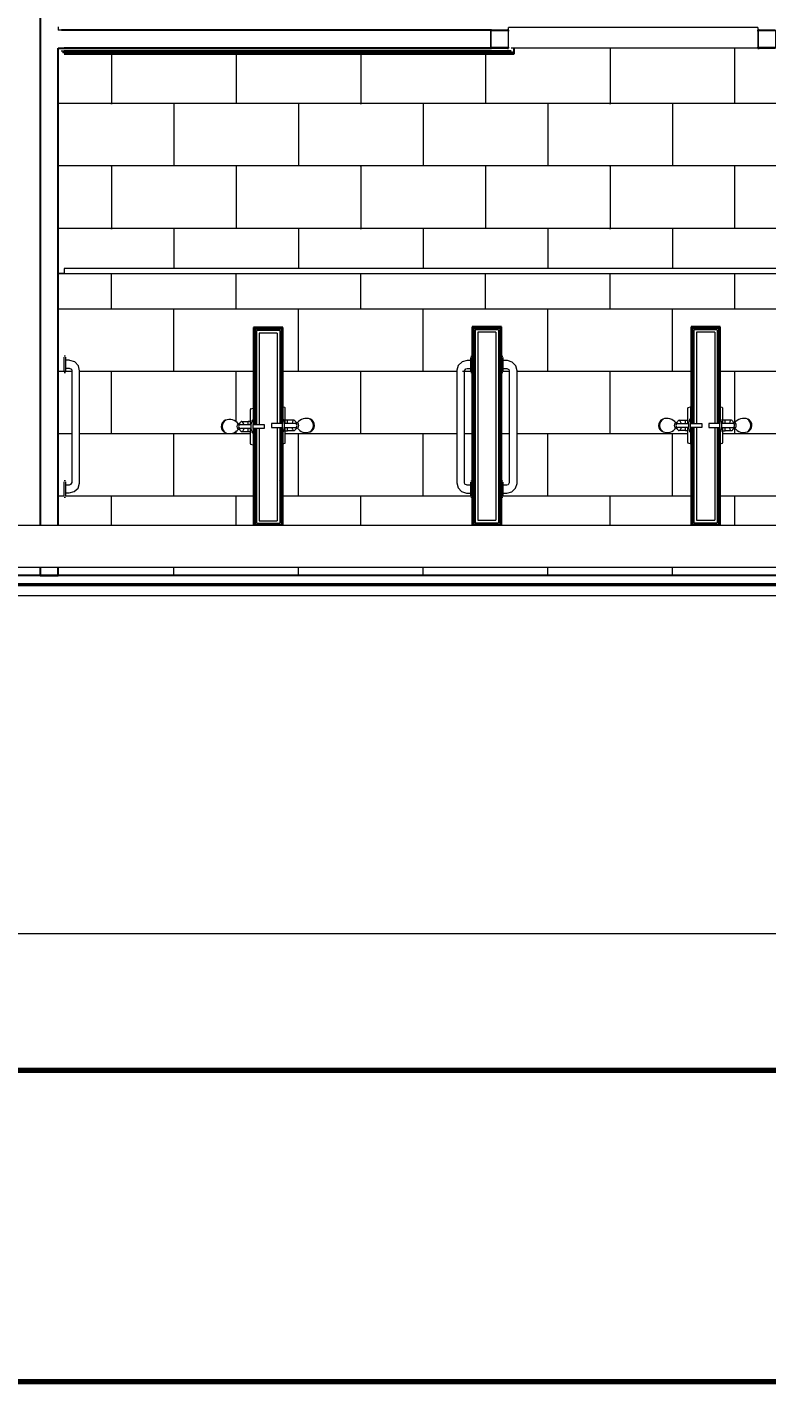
# Model space of a CAD drawing. Header units: inches. Extents: x 20001 to 27263, y -26025 to -18997.
# Drawn here: x 25515.4 to 25657.9, y -22952.1 to -22691.4 of the extents above; entities that cross this region are included whole.
import ezdxf

# ---------------------------------------------------------------- set-up
doc = ezdxf.new("R2010")
doc.units = ezdxf.units.IN
doc.header["$MEASUREMENT"] = 0
for name, color, linetype, lineweight in [('A-ANNO-DIMS', 211, 'Continuous', 9), ('A-ANNO-DIMS-256', 211, 'Continuous', 9), ('A-FLOR', 192, 'Continuous', 13), ('A-FLOR-PATT', 8, 'Continuous', 13), ('A-GENM', 13, 'Continuous', 13), ('A-SITE-ROAD', 130, 'Continuous', 70), ('A-SITE-SWLK', 140, 'Continuous', 70), ('A-WALL', 113, 'Continuous', 13), ('A-WALL-PATT', 111, 'Continuous', 25), ('C-TOPO', 7, 'Continuous', 13), ('I-WALL', 2, 'Continuous', 13), ('L-SITE-WALL', 31, 'Continuous', 13), ('P-SANR-FIXT', 6, 'Continuous', 13), ('Q-SPCQ', 91, 'Continuous', 13), ('S-BEAM', 12, 'Continuous', 13), ('S-COLS', 52, 'Continuous', 13)]:
    doc.layers.add(name, color=color, linetype=linetype, lineweight=lineweight)
doc.styles.add('Arial_B', font='arialbd.ttf', dxfattribs={"height": 24.354149})
doc.dimstyles.new('OD_Dimension_1', dxfattribs={"dimscale": 12, "dimtxt": 24, "dimasz": 2.666667, "dimexe": 2, "dimexo": 1.333333, "dimgap": 1.333333, "dimtad": 1, "dimdec": 3, "dimrnd": 0.125, "dimzin": 1, "dimdsep": 46, "dimlunit": 4, "dimtxsty": 'Arial_B', "dimblk1": 'OBLIQUE', "dimblk2": 'OBLIQUE', "dimsah": 1, "dimcen": 0.09, "dimdle": 2, "dimazin": 0, "dimtfac": 1, "dimtdec": 4, "dimtix": 1, "dimtmove": 0, "dimatfit": 3, "dimfxl": 1, "dimtvp": 1, "dimtfill": 1, "dimfrac": 2, "dimtolj": 1, "dimtzin": 0, "dimlwd": 13, "dimlwe": 13, "dimarcsym": 2})
pattern_1 = [(296.565, (38.4, 23.04), (0.00014, 153.59998), [17.173, -326.287]), (33.69, (46.08, 7.68), (0.0002, 153.6001), [27.691, -526.122]), (33.69, (199.68, 7.68), (0.0002, 153.6001), [27.691, -526.122]), (33.69, (353.28, 7.68), (0.0002, 153.6001), [27.691, -526.122]), (116.565, (69.12, 23.04), (0.00014, 153.59998), [17.173, -326.287]), (213.69, (61.44, 38.4), (0.0002, 153.6001), [27.691, -526.122]), (213.69, (215.04, 38.4), (0.0002, 153.6001), [27.691, -526.122]), (213.69, (368.64, 38.4), (0.0002, 153.6001), [27.691, -526.122]), (26.565, (99.84, 23.04), (0.00014, 153.6), [34.346, -309.114]), (26.565, (253.44, 23.04), (0.00014, 153.6), [34.346, -309.114]), (270, (130.56, 38.4), (153.6, 9e-15), [15.36, -138.24]), (225, (130.56, 23.04), (-1e-14, 153.60056), [21.722, -195.501]), (135, (115.2, 7.68), (1e-14, 153.60056), [21.722, -195.501]), (288.435, (69.12, 69.12), (0.00018, 153.600364), [24.286, -461.44]), (18.435, (76.8, 46.08), (0.0002, 153.60036), [24.286, -461.44]), (18.435, (230.4, 46.08), (0.0002, 153.60036), [24.286, -461.44]), (18.435, (384, 46.08), (0.0002, 153.60036), [24.286, -461.44]), (135, (99.84, 53.76), (1e-14, 153.60056), [21.722, -195.501]), (180, (84.48, 69.12), (-2e-14, -153.6), [15.36, -138.24]), (251.565, (30.72, 107.52), (-0.00018, 153.600364), [24.286, -461.44]), (315, (23.04, 84.48), (-1e-14, 153.60056), [21.722, -195.501]), (71.565, (38.4, 69.12), (-0.00018, 153.600364), [24.286, -461.44]), (135, (46.08, 92.16), (1e-14, 153.60056), [21.722, -195.501]), (225, (92.16, 107.52), (-1e-14, 153.60056), [21.722, -195.501]), (123.69, (76.8, 92.16), (0.00018, 153.6001), [27.691, -526.122]), (123.69, (230.4, 92.16), (0.00018, 153.6001), [27.691, -526.122]), (26.565, (61.44, 115.2), (0.00014, 153.6), [17.173, -326.287]), (26.565, (215.04, 115.2), (0.00014, 153.6), [17.173, -326.287]), (315, (76.8, 122.88), (-1e-14, 153.60056), [21.722, -195.501]), (213.69, (145.92, 145.92), (0.0002, 153.6001), [27.691, -526.122]), (213.69, (299.52, 145.92), (0.0002, 153.6001), [27.691, -526.122]), (213.69, (453.12, 145.92), (0.0002, 153.6001), [27.691, -526.122]), (296.565, (122.88, 130.56), (0.00014, 153.59998), [17.173, -326.287]), (45, (130.56, 115.2), (1e-14, 153.60056), [21.722, -195.501]), (90, (145.92, 130.56), (-153.6, 9e-15), [15.36, -138.24]), (213.69, (76.8, 153.6), (0.0002, 153.6001), [27.691, -526.122]), (213.69, (230.4, 153.6), (0.0002, 153.6001), [27.691, -526.122]), (213.69, (384, 153.6), (0.0002, 153.6001), [27.691, -526.122]), (315, (53.76, 138.24), (-1e-14, 153.60056), [10.861, -206.362]), (26.565, (61.44, 130.56), (0.00014, 153.6), [17.173, -326.287]), (26.565, (215.04, 130.56), (0.00014, 153.6), [17.173, -326.287]), (90, (76.8, 138.24), (-153.6, 9e-15), [15.36, -138.24]), (333.435, (15.36, 145.92), (-0.00014, 153.6), [17.173, -326.287]), (333.435, (168.96, 145.92), (-0.00014, 153.6), [17.173, -326.287]), (243.435, (30.72, 138.24), (-0.00014, 153.59998), [17.173, -326.287]), (161.565, (23.04, 122.88), (-0.0002, 153.60036), [24.286, -461.44]), (161.565, (176.64, 122.88), (-0.0002, 153.60036), [24.286, -461.44]), (161.565, (330.24, 122.88), (-0.0002, 153.60036), [24.286, -461.44]), (45, (0, 130.56), (1e-14, 153.60056), [21.722, -195.501]), (26.565, (7.68, 0), (0.00014, 153.6), [17.173, -326.287]), (26.565, (161.28, 0), (0.00014, 153.6), [17.173, -326.287]), (116.565, (23.04, 7.68), (0.00014, 153.59998), [17.173, -326.287]), (206.565, (15.36, 23.04), (0.00014, 153.6), [17.173, -326.287]), (206.565, (168.96, 23.04), (0.00014, 153.6), [17.173, -326.287]), (296.565, (0, 15.36), (0.00014, 153.59998), [17.173, -326.287]), (14.036, (115.2, 69.12), (0.0002, 153.6), [31.665, -601.644]), (14.036, (268.8, 69.12), (0.0002, 153.6), [31.665, -601.644]), (14.036, (422.4, 69.12), (0.0002, 153.6), [31.665, -601.644]), (14.036, (576, 69.12), (0.0002, 153.6), [31.665, -601.644]), (135, (145.92, 76.8), (1e-14, 153.60056), [21.722, -195.501]), (198.435, (130.56, 92.16), (0.0002, 153.60036), [24.286, -461.44]), (198.435, (284.16, 92.16), (0.0002, 153.60036), [24.286, -461.44]), (198.435, (437.76, 92.16), (0.0002, 153.60036), [24.286, -461.44]), (296.565, (107.52, 84.48), (0.00014, 153.59998), [17.173, -326.287]), (333.435, (7.68, 46.08), (-0.00014, 153.6), [17.173, -326.287]), (333.435, (161.28, 46.08), (-0.00014, 153.6), [17.173, -326.287]), (45, (23.04, 38.4), (1e-14, 153.60056), [10.861, -206.362]), (116.565, (30.72, 46.08), (0.00014, 153.59998), [17.173, -326.287]), (225, (23.04, 61.44), (-1e-14, 153.60056), [21.722, -195.501])]

# ---------------------------------------------------------------- blocks, each defined once
blk = doc.blocks.new('817_Grab_Bars - 8170-001240-V52-Site Plan - Phase 1')
at = {"layer": 'Q-SPCQ', "color": 7}
for p, q in [((25508.05, -22755.65), (25507.33, -22755.65)), ((25508.33, -22754.83), (25508.05, -22754.83)), ((25508.05, -22756.4), (25508.05, -22755.04)), ((25508.05, -22757.75), (25508.05, -22756.4)), ((25508.33, -22755.04), (25508.33, -22756.4)), ((25508.33, -22756.4), (25508.33, -22757.75)), ((25505.33, -22757.65), (25505.33, -22779.15)), ((25506.83, -22779.15), (25506.83, -22757.65)), ((25507.33, -22757.15), (25508.05, -22757.15)), ((25508.05, -22757.96), (25508.33, -22757.96)), ((25508.05, -22779.65), (25507.33, -22779.65)), ((25508.33, -22778.83), (25508.05, -22778.83)), ((25508.05, -22780.4), (25508.05, -22779.04)), ((25508.33, -22779.04), (25508.33, -22780.4)), ((25507.33, -22781.15), (25508.05, -22781.15)), ((25508.05, -22781.75), (25508.05, -22780.4)), ((25508.05, -22781.96), (25508.33, -22781.96)), ((25508.33, -22780.4), (25508.33, -22781.75))]:
    blk.add_line(p, q, dxfattribs=at)
at = {"layer": 'Q-SPCQ', "color": 7, "flags": 128}
for points in [[(25507.33, -22755.65), (25506.37, -22755.89), (25505.64, -22756.57), (25505.33, -22757.51), (25505.33, -22757.65)], [(25506.83, -22757.65), (25507.06, -22757.23), (25507.33, -22757.15)], [(25505.33, -22779.15), (25505.57, -22780.11), (25506.25, -22780.83), (25507.19, -22781.14), (25507.33, -22781.15)], [(25507.33, -22779.65), (25506.91, -22779.42), (25506.83, -22779.15)]]:
    blk.add_lwpolyline(points, dxfattribs=at)
blk = doc.blocks.new('817_Grab_Bars - 8170-001240-25748-Site Plan - Phase 1')
at = {"layer": 'Q-SPCQ', "color": 7}
for p, q in [((25395.61, -22755.55), (25394.89, -22755.55)), ((25395.89, -22754.73), (25395.61, -22754.73)), ((25395.61, -22756.3), (25395.61, -22754.94)), ((25395.61, -22757.65), (25395.61, -22756.3)), ((25392.89, -22757.55), (25392.89, -22779.05)), ((25394.39, -22779.05), (25394.39, -22757.55)), ((25394.89, -22757.05), (25395.61, -22757.05)), ((25395.61, -22757.86), (25395.89, -22757.86)), ((25395.61, -22779.55), (25394.89, -22779.55)), ((25395.89, -22778.73), (25395.61, -22778.73)), ((25395.61, -22780.3), (25395.61, -22778.94)), ((25394.89, -22781.05), (25395.61, -22781.05)), ((25395.61, -22781.65), (25395.61, -22780.3)), ((25395.61, -22781.86), (25395.89, -22781.86))]:
    blk.add_line(p, q, dxfattribs=at)
at = {"layer": 'Q-SPCQ', "color": 7, "flags": 128}
for points in [[(25394.89, -22755.55), (25393.93, -22755.79), (25393.2, -22756.47), (25392.89, -22757.41), (25392.89, -22757.55)], [(25394.39, -22757.55), (25394.62, -22757.13), (25394.89, -22757.05)], [(25392.89, -22779.05), (25393.14, -22780.01), (25393.81, -22780.73), (25394.76, -22781.04), (25394.89, -22781.05)], [(25394.89, -22779.55), (25394.47, -22779.32), (25394.39, -22779.05)]]:
    blk.add_lwpolyline(points, dxfattribs=at)
blk = doc.blocks.new('Shower Tile Threshold - Shower Tile Threshold-209406-Site Plan - Phase 1')
at = {"layer": 'A-GENM', "color": 7}
for p, q in [((-36, -5.8), (-36, -5.5)), ((-36, -6), (-36, -5.8)), ((-36, -6), (12, -6)), ((12, -5.5), (12, -5.8)), ((12, -5.8), (12, -6))]:
    blk.add_line(p, q, dxfattribs=at)
blk = doc.blocks.new('Shower-Unit-Zurn-Z7301-SS-MT-DV2P-HW - Z7301-SS-MT-DV2P-HW-253514-Site Plan - Phase 1')
at = {"layer": 'P-SANR-FIXT', "color": 7}
for p, q in [((-0.48, 2.64), (-0.48, 2.84)), ((0.48, 2.84), (0.48, 2.64)), ((-3.56, 0), (-3.43, 0.45)), ((-1.24, 0), (-3.56, 0)), ((-3.31, 0.54), (-1.03, 0.54)), ((-1.24, 0), (-1.24, 0.1)), ((-1.03, 0.99), (-1, 0.99)), ((-1.03, 0.54), (-1.03, 0.99)), ((-1.03, 0.54), (-0.4, 0.54)), ((-1, 0.99), (-1, 2.23)), ((-1, 0.99), (-0.4, 0.99)), ((-0.55, 0.38), (-0.4, 0.38)), ((-0.4, 0.38), (-0.4, 2.46)), ((-0.4, 0.38), (0.4, 0.38)), ((0.4, 2.46), (0.4, 0.38)), ((0.4, 0.99), (1, 0.99)), ((0.4, 0.54), (1.03, 0.54)), ((0.4, 0.38), (0.55, 0.38)), ((1, 2.23), (1, 0.99)), ((1, 0.99), (1.03, 0.99)), ((1.03, 0.99), (1.03, 0.54)), ((1.03, 0.54), (3.31, 0.54)), ((1.24, 0.1), (1.24, 0)), ((3.56, 0), (1.24, 0)), ((3.43, 0.45), (3.56, 0)), ((-0.4, 0), (-1.24, 0)), ((-0.4, -2.13), (-0.4, 0)), ((-0.4, 0), (0.4, 0)), ((0.4, -2.13), (-0.4, -2.13)), ((0.4, 0), (0.4, -2.13)), ((1.24, 0), (0.4, 0))]:
    blk.add_line(p, q, dxfattribs=at)
for centre, radius, start, end in [((0.79, 4.57), 2.15, 159.9825, 233.8466), ((0, 4.86), 1.31, 23.5819, 159.9825), ((0, 4.51), 1.46, 32.9208, 147.0792), ((-0.79, 4.57), 2.15, 306.1534, 22.1739), ((-2.26, 4.09), 2.18, 309.5027, 324.82), ((2.26, 4.09), 2.18, 215.1859, 230.4973), ((-3.31, 0.42), 0.125, 90, 164), ((-1.14, 0.1), 0.0945, 90, 180), ((-1.14, 1.21), 1.02, 270, 305.478), ((-0.63, 2.12), 0.388, 129.5027, 162.4973), ((1.14, 1.21), 1.02, 234.522, 270), ((0.63, 2.12), 0.388, 17.5027, 50.4973), ((1.14, 0.1), 0.0945, 0, 90), ((3.31, 0.42), 0.125, 16, 90)]:
    blk.add_arc(centre, radius, start, end, dxfattribs=at)
for centre, major_axis, ratio, start_param, end_param in [((0, 2.84), (0.476, 0), 0.662364, 0, 3.141593), ((0, 2.46), (0.4, 0), 0.941821, 0, 3.141593), ((-0.11, 2.15), (1.11, 0.08), 0.351489, 5.17721, 6.593422)]:
    blk.add_ellipse(centre, major_axis=major_axis, ratio=ratio, start_param=start_param, end_param=end_param, dxfattribs=at)
for points in [[(-0.4, 2.46), (-0.42, 2.48), (-0.44, 2.52), (-0.47, 2.58), (-0.48, 2.62), (-0.48, 2.64)], [(0.48, 2.64), (0.48, 2.62), (0.47, 2.58), (0.44, 2.52), (0.42, 2.48), (0.4, 2.46)]]:
    blk.add_open_spline(points, degree=3, dxfattribs=at)
blk.add_open_spline([(-0.42, 1.83), (-0.46, 1.84), (-0.57, 1.87), (-0.78, 1.95), (-0.96, 2.08), (-1.02, 2.22), (-0.98, 2.3), (-0.94, 2.34)], degree=3, knots=[0.0572746, 0.0572746, 0.0572746, 0.0572746, 0.1428571, 0.2857143, 0.5714286, 0.7857143, 1, 1, 1, 1], dxfattribs=at)
blk = doc.blocks.new('Shower-Unit-Zurn-Z7301-SS-MT-DV2P-HW - Z7301-SS-MT-DV2P-HW-253545-Site Plan - Phase 1')
at = {"layer": 'P-SANR-FIXT', "color": 7}
for p, q in [((-0.4, 0), (-1.24, 0)), ((-1.24, 0), (-1.24, -0.1)), ((0.4, 2.13), (-0.4, 2.13)), ((-0.4, 2.13), (-0.4, 0)), ((-0.4, 0), (0.4, 0)), ((0.4, 0), (0.4, 2.13)), ((1.24, 0), (0.4, 0)), ((1.24, -0.1), (1.24, 0)), ((-3.54, -0.06), (-3.43, -0.45)), ((-3.31, -0.54), (-1.03, -0.54)), ((-1.03, -0.54), (-0.4, -0.54)), ((-1.03, -0.54), (-1.03, -0.99)), ((-1.03, -0.99), (-1, -0.99)), ((-1, -0.99), (-0.4, -0.99)), ((-1, -0.99), (-1, -2.23)), ((-0.55, -0.38), (-0.4, -0.38)), ((-0.4, -0.38), (-0.4, -2.46)), ((-0.4, -0.38), (0.4, -0.38)), ((0.4, -2.46), (0.4, -0.38)), ((0.4, -0.38), (0.55, -0.38)), ((0.4, -0.54), (1.03, -0.54)), ((0.4, -0.99), (1, -0.99)), ((1, -2.23), (1, -0.99)), ((1, -0.99), (1.03, -0.99)), ((1.03, -0.99), (1.03, -0.54)), ((1.03, -0.54), (3.31, -0.54)), ((3.43, -0.45), (3.54, -0.06)), ((-0.48, -2.64), (-0.48, -2.84)), ((0.48, -2.84), (0.48, -2.64))]:
    blk.add_line(p, q, dxfattribs=at)
for centre, radius, start, end in [((-3.31, -0.42), 0.125, 196, 270), ((-1.14, -0.1), 0.0945, 180, 270), ((-1.14, -1.21), 1.02, 54.522, 90), ((-0.63, -2.12), 0.388, 197.5027, 230.4973), ((-2.26, -4.09), 2.18, 35.18, 50.4973), ((2.26, -4.09), 2.18, 129.5027, 144.8141), ((1.14, -1.21), 1.02, 90, 125.478), ((0.63, -2.12), 0.388, 309.5027, 342.4973), ((1.14, -0.1), 0.0945, 270, 360), ((3.31, -0.42), 0.125, 270, 344), ((0.79, -4.57), 2.15, 126.1534, 200.0175), ((-0.79, -4.57), 2.15, 337.8261, 53.8466), ((0, -4.86), 1.31, 200.0175, 336.4181), ((0, -4.51), 1.46, 212.9208, 327.0792)]:
    blk.add_arc(centre, radius, start, end, dxfattribs=at)
for centre, major_axis, ratio, start_param, end_param in [((0, -2.46), (-0.4, 0), 0.941821, 0, 3.141593), ((-0.11, -2.15), (-1.11, 0.08), 0.351489, 2.831356, 4.247568), ((0, -2.84), (-0.476, 0), 0.662364, 0, 3.141593)]:
    blk.add_ellipse(centre, major_axis=major_axis, ratio=ratio, start_param=start_param, end_param=end_param, dxfattribs=at)
blk.add_open_spline([(-0.42, -1.83), (-0.46, -1.84), (-0.57, -1.87), (-0.78, -1.95), (-0.96, -2.08), (-1.02, -2.22), (-0.98, -2.3), (-0.94, -2.34)], degree=3, knots=[0.0572746, 0.0572746, 0.0572746, 0.0572746, 0.1428571, 0.2857143, 0.5714286, 0.7857143, 1, 1, 1, 1], dxfattribs=at)
for points in [[(-0.4, -2.46), (-0.42, -2.48), (-0.44, -2.52), (-0.47, -2.58), (-0.48, -2.62), (-0.48, -2.64)], [(0.48, -2.64), (0.48, -2.62), (0.47, -2.58), (0.44, -2.52), (0.42, -2.48), (0.4, -2.46)]]:
    blk.add_open_spline(points, degree=3, dxfattribs=at)
blk = doc.blocks.new('HSS-Hollow Structural Section-Column - HSS3-1_2X3-1_2X1_8-V68-Site Plan - Phase 1')
at = {"layer": 'S-COLS', "lineweight": 9}
h = blk.add_hatch(dxfattribs=at)
h.set_pattern_fill('FP_33', color=256, style=0, pattern_type=2)
h.set_pattern_definition([(45, (-25606.39, 22693.678), (-25.342707, 25.342707), []), (45, (-25606.39, 22732.078), (-25.342707, 25.342707), [])])
h.paths.add_polyline_path([(1.52, -1.75), (1.52, -1.63), (-1.52, -1.75)], flags=0)
h.paths.add_polyline_path([(1.63, -1.52), (1.75, -1.52), (1.63, 1.52)], flags=0)
h.paths.add_polyline_path([(-1.75, -1.52), (-1.63, -1.52), (-1.75, 1.52)], flags=0)
at = {"layer": 'S-COLS', "color": 50, "lineweight": 15}
for p, q in [((-1.75, 1.52), (-1.75, -1.52)), ((-1.63, -1.52), (-1.63, 1.52)), ((1.52, 1.75), (-1.52, 1.75)), ((-1.52, 1.63), (1.52, 1.63)), ((1.63, 1.52), (1.63, -1.52)), ((1.75, -1.52), (1.75, 1.52)), ((1.52, -1.63), (-1.52, -1.63)), ((-1.52, -1.75), (1.52, -1.75))]:
    blk.add_line(p, q, dxfattribs=at)
for centre, radius, start, end in [((-1.52, 1.52), 0.232, 90, 180), ((-1.52, 1.52), 0.116, 90, 180), ((1.52, 1.52), 0.232, 360, 90), ((1.52, 1.52), 0.116, 0, 90), ((-1.52, -1.52), 0.232, 180, 270), ((-1.52, -1.52), 0.116, 180, 270), ((1.52, -1.52), 0.232, 270, 360), ((1.52, -1.52), 0.116, 270, 360)]:
    blk.add_arc(centre, radius, start, end, dxfattribs=at)
blk = doc.blocks.new('HSS-Hollow Structural Section-Column - HSS3-1_2X3-1_2X1_8-V69-Site Plan - Phase 1')
at = {"layer": 'S-COLS', "lineweight": 9}
h = blk.add_hatch(dxfattribs=at)
h.set_pattern_fill('FP_34', color=256, style=0, pattern_type=2)
h.set_pattern_definition([(45, (-25657.89, 22693.678), (-25.342707, 25.342707), []), (45, (-25657.89, 22732.078), (-25.342707, 25.342707), [])])
h.paths.add_polyline_path([(1.52, -1.75), (1.52, -1.63), (-1.52, -1.75)], flags=0)
h.paths.add_polyline_path([(1.63, -1.52), (1.75, -1.52), (1.63, 1.52)], flags=0)
at = {"layer": 'S-COLS', "color": 50, "lineweight": 15}
for p, q in [((-1.75, 1.52), (-1.75, -1.52)), ((-1.63, -1.52), (-1.63, 1.52)), ((1.52, 1.75), (-1.52, 1.75)), ((-1.52, 1.63), (1.52, 1.63)), ((1.63, 1.52), (1.63, -1.52)), ((1.75, -1.52), (1.75, 1.52)), ((1.52, -1.63), (-1.52, -1.63)), ((-1.52, -1.75), (1.52, -1.75))]:
    blk.add_line(p, q, dxfattribs=at)
for centre, radius, start, end in [((-1.52, 1.52), 0.232, 90, 180), ((-1.52, 1.52), 0.116, 90, 180), ((1.52, 1.52), 0.232, 360, 90), ((1.52, 1.52), 0.116, 0, 90), ((-1.52, -1.52), 0.232, 180, 270), ((-1.52, -1.52), 0.116, 180, 270), ((1.52, -1.52), 0.232, 270, 360), ((1.52, -1.52), 0.116, 270, 360)]:
    blk.add_arc(centre, radius, start, end, dxfattribs=at)
blk = doc.blocks.new('Locker Rooms and Restrooms_rvt-1-Site Plan - Phase 1')
at = {"layer": 'A-FLOR-PATT', "lineweight": 9}
h = blk.add_hatch(dxfattribs=at)
h.set_pattern_fill('FP_32', color=27, style=0, pattern_type=2)
h.set_pattern_definition([(180, (26059.64, -22730.123), (48, -23.996), [48, 0, 0, 0]), (270, (26035.64, -22718.125), (48, 3e-15), [11.998, -11.998]), (270, (26047.64, -22730.123), (48, 3e-15), [11.998, -11.998]), (270, (26023.64, -22730.123), (48, 3e-15), [11.998, -11.998]), (180, (26059.64, -22742.12), (48, -23.996), [48, 0, 0, 0]), (270, (26011.64, -22718.125), (48, 3e-15), [11.998, -11.998])])
h.paths.add_polyline_path([(25521.39, -22738.8), (25522.52, -22738.8), (25522.52, -22737.8), (25736.83, -22737.8), (25736.83, -22738.8), (25737.27, -22738.8), (25737.27, -22695.43), (25608.64, -22695.45), (25608.64, -22695.93), (25608.89, -22695.93), (25608.95, -22696.24), (25609.2, -22696.24), (25609.2, -22696.49), (25522.52, -22696.49), (25522.52, -22696.18), (25522.27, -22696.18), (25522.2, -22695.93), (25521.95, -22695.93), (25521.95, -22695.43), (25521.39, -22695.43), (25521.39, -22722.09)], flags=0)
h = blk.add_hatch(dxfattribs=at)
h.set_pattern_fill('FP_31', color=27, style=0, pattern_type=2)
h.set_pattern_definition([(0, (25627.648, -22757.59), (-48, 23.996), [48, 0, 0, 0]), (90, (25651.65, -22769.59), (-48, 3e-15), [11.998, -11.998]), (90, (25639.65, -22757.59), (-48, 3e-15), [11.998, -11.998]), (90, (25663.65, -22757.59), (-48, 3e-15), [11.998, -11.998]), (0, (25627.648, -22745.592), (-48, 23.996), [48, 0, 0, 0]), (90, (25675.65, -22769.59), (-48, 3e-15), [11.998, -11.998])])
h.paths.add_polyline_path([(25585.16, -22796.91), (25672.89, -22796.91), (25672.89, -22795.3), (25521.39, -22795.3), (25521.39, -22796.91), (25558.44, -22796.91)], flags=0)
h.paths.add_polyline_path([(25683.39, -22778.53), (25683.73, -22778.53), (25683.66, -22778.34), (25683.39, -22778.37)], flags=0)
h.paths.add_polyline_path([(25683.2, -22754.84), (25683.2, -22755.18), (25683.37, -22755.16), (25683.35, -22754.83), (25683.23, -22754.84)], flags=0)
h.paths.add_polyline_path([(25559.27, -22749.17), (25559.34, -22749.48), (25559.33, -22749.42)], flags=0)
h.paths.add_polyline_path([(25599.14, -22780.23), (25599.48, -22780.23), (25599.41, -22780.04), (25599.14, -22780.07)], flags=0)
h.paths.add_polyline_path([(25598.95, -22756.54), (25598.95, -22756.88), (25599.12, -22756.86), (25599.1, -22756.54), (25598.98, -22756.54)], flags=0)
h.paths.add_polyline_path([(25601.39, -22749.04), (25601.47, -22749.35), (25601.45, -22749.29)], flags=0)
h.paths.add_polyline_path([(25608.76, -22756.35), (25608.42, -22756.35), (25608.49, -22756.53), (25608.76, -22756.5)], flags=0)
h.paths.add_polyline_path([(25608.96, -22780.03), (25608.96, -22779.7), (25608.79, -22779.71), (25608.8, -22780.04), (25608.93, -22780.04)], flags=0)
h.paths.add_polyline_path([(25643.52, -22749.04), (25643.59, -22749.35), (25643.58, -22749.29)], flags=0)
h.paths.add_polyline_path([(25661.91, -22787.3), (25672.89, -22787.3), (25672.89, -22786.55), (25686.45, -22786.55), (25686.45, -22785.8), (25685.39, -22785.74), (25685.39, -22779.94), (25685.11, -22779.94), (25685.11, -22779.23), (25684.39, -22779.23), (25684.39, -22778.96), (25683.96, -22779.03), (25683.63, -22778.87), (25683.32, -22778.46), (25682.92, -22778.05), (25682.77, -22778.16), (25682.61, -22778.02), (25682.67, -22777.67), (25682.49, -22777.33), (25682.39, -22777.33), (25682.49, -22755.83), (25682.77, -22755.83), (25682.7, -22755.4), (25682.85, -22755.07), (25683.23, -22754.81), (25683.67, -22754.36), (25683.53, -22754.25), (25683.8, -22754.08), (25684.05, -22754.11), (25685.11, -22753.93), (25685.11, -22753.23), (25685.39, -22753.23), (25685.39, -22749.49), (25700.83, -22749.49), (25700.83, -22756.7), (25701.01, -22756.7), (25701.01, -22757.7), (25702.24, -22757.7), (25702.24, -22751.74), (25702.49, -22751.49), (25715.64, -22751.49), (25716.34, -22751.78), (25716.6, -22752.23), (25716.63, -22752.49), (25716.71, -22770.84), (25717.07, -22771.11), (25717.22, -22771.13), (25722.34, -22771.17), (25722.79, -22771.43), (25723.08, -22772.13), (25723.08, -22782.74), (25732.95, -22782.84), (25732.95, -22783.99), (25722.94, -22783.99), (25722.34, -22784.46), (25722.08, -22784.49), (25719.43, -22784.49), (25719.43, -22785.24), (25720.13, -22785.24), (25720.13, -22785.49), (25717.53, -22785.49), (25717.53, -22785.24), (25718.22, -22785.24), (25718.22, -22784.49), (25702.49, -22784.49), (25702.24, -22784.08), (25702.24, -22778.16), (25701.01, -22778.16), (25701.01, -22779.15), (25700.83, -22779.15), (25700.83, -22785.74), (25699.77, -22785.8), (25699.77, -22786.55), (25737.27, -22786.55), (25737.27, -22768.43), (25736.83, -22768.52), (25736.83, -22772.24), (25736.45, -22772.24), (25736.45, -22771.99), (25735.7, -22771.99), (25735.7, -22768.66), (25735.33, -22768.49), (25735.24, -22781.62), (25734.08, -22781.62), (25733.99, -22767.97), (25733.14, -22768.74), (25731.44, -22768.68), (25730.95, -22768.3), (25730.71, -22767.84), (25730.79, -22766.93), (25731.24, -22766.41), (25731.52, -22766.27), (25732.37, -22766.14), (25733.33, -22766.39), (25733.33, -22766.43), (25734.08, -22766.89), (25734.08, -22759.77), (25733.64, -22759.74), (25733.59, -22759.74), (25733.59, -22759.87), (25733.32, -22759.93), (25733.21, -22759.98), (25731.98, -22760.1), (25730.07, -22759.97), (25729.24, -22760.36), (25728.78, -22760.42), (25728.07, -22760.81), (25727.3, -22760.87), (25726.51, -22760.43), (25726.26, -22759.82), (25726.26, -22759.16), (25726.51, -22758.55), (25726.63, -22758.4), (25727.3, -22758.11), (25728.07, -22758.17), (25730.62, -22759.12), (25731.98, -22758.88), (25733.21, -22759), (25733.64, -22759.12), (25734.08, -22759.12), (25734.16, -22755.37), (25735.33, -22755.37), (25735.33, -22757.99), (25735.46, -22757.99), (25735.33, -22759.12), (25736.45, -22759.12), (25736.45, -22758.74), (25736.83, -22758.74), (25736.83, -22760.24), (25736.45, -22760.24), (25736.45, -22759.87), (25736.2, -22759.87), (25736.29, -22764.18), (25736.83, -22763.93), (25736.83, -22766.56), (25737.27, -22766.46), (25737.27, -22738.8), (25521.39, -22738.8), (25521.39, -22787.3), (25559.02, -22787.3), (25558.95, -22771.8), (25558.41, -22771.55), (25558.41, -22769.26), (25556.49, -22769.06), (25556.12, -22768.71), (25555.41, -22769.31), (25554.97, -22769.49), (25554.5, -22769.57), (25554.02, -22769.55), (25553.3, -22769.27), (25552.95, -22768.87), (25552.83, -22768.58), (25552.91, -22767.67), (25553.37, -22767.15), (25553.64, -22767.01), (25554.5, -22766.88), (25555.41, -22767.14), (25556.27, -22767.64), (25556.72, -22767.24), (25558.41, -22767.21), (25558.44, -22764.91), (25558.95, -22764.67), (25559.02, -22749.17), (25564.64, -22749.17), (25564.64, -22764.49), (25565.12, -22764.71), (25565.12, -22766.99), (25567.04, -22767.2), (25567.41, -22767.55), (25568.12, -22766.92), (25569.03, -22766.67), (25569.96, -22766.82), (25570.45, -22767.2), (25570.72, -22767.75), (25570.58, -22768.66), (25570.16, -22769.11), (25569.51, -22769.34), (25569.03, -22769.36), (25568.56, -22769.28), (25567.99, -22769.02), (25567.53, -22768.62), (25567.4, -22768.5), (25566.81, -22769.02), (25565.12, -22769.05), (25565.12, -22771.34), (25564.64, -22771.58), (25564.64, -22787.3), (25601.14, -22787.3), (25601.14, -22781.64), (25600.86, -22781.64), (25600.86, -22780.94), (25600.14, -22780.94), (25600.14, -22780.66), (25599.54, -22780.7), (25599.38, -22780.58), (25599.07, -22780.16), (25598.67, -22779.75), (25598.52, -22779.86), (25598.36, -22779.72), (25598.42, -22779.38), (25598.24, -22779.04), (25598.14, -22779.04), (25598.24, -22757.54), (25598.52, -22757.54), (25598.45, -22757.11), (25598.6, -22756.77), (25598.98, -22756.51), (25599.42, -22756.06), (25599.28, -22755.95), (25599.55, -22755.79), (25599.8, -22755.82), (25600.86, -22755.64), (25600.86, -22754.93), (25601.14, -22754.93), (25601.14, -22749.04), (25606.77, -22749.04), (25606.77, -22754.93), (25607.05, -22754.93), (25607.05, -22755.64), (25607.77, -22755.64), (25607.77, -22755.91), (25608.37, -22755.88), (25608.53, -22756), (25608.83, -22756.41), (25609.24, -22756.82), (25609.39, -22756.71), (25609.54, -22756.85), (25609.48, -22757.2), (25609.66, -22757.54), (25609.77, -22757.54), (25609.66, -22779.04), (25609.39, -22779.04), (25609.46, -22779.47), (25609.3, -22779.8), (25608.93, -22780.06), (25608.48, -22780.51), (25608.63, -22780.62), (25608.37, -22780.79), (25608.11, -22780.76), (25607.05, -22780.94), (25607.05, -22781.64), (25606.77, -22781.64), (25606.77, -22787.3), (25643.27, -22787.3), (25643.2, -22771.58), (25642.66, -22771.34), (25642.66, -22769.05), (25640.74, -22768.84), (25640.37, -22768.5), (25639.66, -22769.1), (25639.22, -22769.28), (25638.6, -22769.36), (25638.27, -22769.34), (25637.55, -22769.05), (25637.2, -22768.66), (25637.08, -22768.37), (25637.16, -22767.46), (25637.62, -22766.94), (25637.89, -22766.8), (25638.75, -22766.67), (25639.66, -22766.92), (25640.52, -22767.42), (25640.97, -22767.03), (25642.66, -22766.99), (25642.66, -22764.71), (25643.2, -22764.46), (25643.27, -22749.04), (25648.89, -22749.04), (25648.89, -22764.49), (25649.37, -22764.71), (25649.37, -22766.99), (25651.29, -22767.2), (25651.66, -22767.55), (25652.37, -22766.92), (25653.28, -22766.67), (25654.21, -22766.82), (25654.7, -22767.2), (25654.97, -22767.75), (25654.83, -22768.66), (25654.41, -22769.11), (25653.76, -22769.34), (25653.28, -22769.36), (25652.81, -22769.28), (25652.24, -22769.02), (25651.78, -22768.62), (25651.65, -22768.5), (25651.06, -22769.02), (25649.37, -22769.05), (25649.37, -22771.34), (25648.89, -22771.58), (25648.89, -22787.3)], flags=0)
h.paths.add_polyline_path([(25606.52, -22787.3), (25606.45, -22786.99), (25606.45, -22787.05)], flags=0)
h.paths.add_polyline_path([(25601.39, -22787.3), (25601.45, -22787.05), (25601.39, -22787.07)], flags=0)
h.paths.add_polyline_path([(25648.64, -22787.3), (25648.58, -22786.99), (25648.58, -22787.05)], flags=0)
h.paths.add_polyline_path([(25643.52, -22787.3), (25643.58, -22787.05), (25643.52, -22787.07)], flags=0)
h.paths.add_polyline_path([(25564.39, -22787.3), (25564.33, -22787.1), (25564.33, -22787.17), (25564.36, -22787.3)], flags=0)
h.paths.add_polyline_path([(25559.29, -22787.3), (25559.33, -22787.17), (25559.27, -22787.18), (25559.27, -22787.3)], flags=0)
h.paths.add_polyline_path([(25689.95, -22786.55), (25691.09, -22786.55), (25691.25, -22786.05), (25691.14, -22779.68), (25691.04, -22779.44), (25690.55, -22779.24), (25689.95, -22779.24), (25689.95, -22786.18)], flags=0)
h.paths.add_polyline_path([(25691.69, -22786.55), (25696.27, -22786.55), (25696.27, -22750.55), (25689.95, -22750.55), (25689.95, -22778.8), (25695.39, -22778.8), (25695.39, -22779.24), (25692.05, -22779.31), (25691.74, -22779.44), (25691.53, -22779.93), (25691.53, -22786.18)], flags=0)
h.paths.add_polyline_path([(25733.47, -22785.49), (25732.53, -22785.49), (25732.53, -22785.24), (25733.22, -22785.24), (25733.29, -22784.24), (25734.43, -22784.24), (25734.43, -22785.24), (25735.13, -22785.24), (25735.13, -22785.49), (25733.52, -22785.49)], flags=0)
h.paths.add_polyline_path([(25733.74, -22783.81), (25733.46, -22783.49), (25733.44, -22783.37), (25733.5, -22783.28), (25733.86, -22783.62), (25733.86, -22783.73), (25733.75, -22783.81)], flags=0)
h.paths.add_polyline_path([(25736.58, -22783.79), (25736.58, -22783.09), (25735.58, -22783.01), (25735.58, -22781.89), (25736.58, -22781.89), (25736.58, -22781.19), (25736.83, -22781.19), (25736.83, -22783.79)], flags=0)
h.paths.add_polyline_path([(25735.03, -22782.57), (25734.69, -22782.28), (25734.7, -22782.1), (25734.83, -22782.12), (25735.06, -22782.35), (25735.14, -22782.42), (25735.05, -22782.54)], flags=0)
h.paths.add_polyline_path([(25524.51, -22756.29), (25524.17, -22756.29), (25524.24, -22756.48), (25524.51, -22756.45)], flags=0)
h.paths.add_polyline_path([(25524.71, -22779.98), (25524.71, -22779.64), (25524.54, -22779.66), (25524.55, -22779.98), (25524.68, -22779.98)], flags=0)
h.paths.add_polyline_path([(25522.52, -22781.59), (25522.52, -22778.88), (25522.8, -22778.98), (25522.8, -22779.58), (25523.52, -22779.58), (25523.52, -22780.04), (25523.87, -22780.04), (25524.04, -22779.88), (25524.36, -22779.62), (25524.57, -22779.34), (25524.68, -22779.3), (25524.47, -22778.98), (25524.02, -22778.88), (25524.12, -22757.48), (25524.57, -22757.48), (25524.57, -22757.13), (25524.47, -22757.09), (25524.15, -22756.64), (25523.87, -22756.43), (25523.83, -22756.32), (25523.52, -22756.53), (25523.52, -22756.88), (25522.8, -22756.88), (25522.8, -22757.59), (25522.52, -22757.48), (25522.52, -22754.88), (25522.8, -22754.88), (25522.8, -22755.58), (25523.52, -22755.58), (25523.52, -22755.86), (25524.12, -22755.82), (25524.28, -22755.95), (25524.58, -22756.36), (25524.99, -22756.77), (25525.15, -22756.67), (25525.29, -22756.8), (25525.23, -22757.14), (25525.41, -22757.48), (25525.52, -22757.48), (25525.41, -22778.98), (25525.14, -22778.98), (25525.21, -22779.42), (25525.05, -22779.75), (25524.68, -22780.01), (25524.23, -22780.46), (25524.38, -22780.57), (25524.11, -22780.73), (25523.86, -22780.7), (25522.8, -22780.88), (25522.8, -22781.59)], flags=0)
h.paths.add_polyline_path([(25599.82, -22780.2), (25600.14, -22779.99), (25600.14, -22779.64), (25600.86, -22779.64), (25600.86, -22778.93), (25601.14, -22778.93), (25601.14, -22757.64), (25600.86, -22757.54), (25600.86, -22756.94), (25600.14, -22756.94), (25600.14, -22756.48), (25599.78, -22756.48), (25599.61, -22756.64), (25599.29, -22756.9), (25599.08, -22757.18), (25598.98, -22757.22), (25599.19, -22757.54), (25599.64, -22757.64), (25599.54, -22779.04), (25599.08, -22779.04), (25599.08, -22779.4), (25599.19, -22779.43), (25599.51, -22779.89), (25599.78, -22780.09), (25599.81, -22780.18)], flags=0)
h.paths.add_polyline_path([(25608.08, -22780.2), (25608.29, -22779.93), (25608.61, -22779.67), (25608.82, -22779.4), (25608.93, -22779.36), (25608.72, -22779.04), (25608.27, -22778.93), (25608.37, -22757.54), (25608.82, -22757.54), (25608.82, -22757.18), (25608.72, -22757.14), (25608.4, -22756.69), (25608.12, -22756.48), (25608.08, -22756.37), (25607.77, -22756.59), (25607.77, -22756.94), (25607.05, -22756.94), (25607.05, -22757.64), (25606.77, -22757.64), (25606.77, -22778.93), (25607.05, -22779.04), (25607.05, -22779.64), (25607.77, -22779.64), (25607.77, -22780.09), (25608.07, -22780.19)], flags=0)
h.paths.add_polyline_path([(25684.07, -22778.5), (25684.39, -22778.29), (25684.39, -22777.93), (25685.11, -22777.93), (25685.11, -22777.23), (25685.39, -22777.23), (25685.39, -22755.94), (25685.11, -22755.83), (25685.11, -22755.23), (25684.39, -22755.23), (25684.39, -22754.78), (25684.03, -22754.78), (25683.86, -22754.94), (25683.54, -22755.2), (25683.33, -22755.48), (25683.23, -22755.51), (25683.44, -22755.83), (25683.89, -22755.94), (25683.79, -22777.33), (25683.33, -22777.33), (25683.33, -22777.69), (25683.44, -22777.73), (25683.76, -22778.18), (25684.03, -22778.39), (25684.06, -22778.47)], flags=0)
h.paths.add_polyline_path([(25701.01, -22777.16), (25702.24, -22777.16), (25702.24, -22772.32), (25701.44, -22771.65), (25700.99, -22770.7), (25700.83, -22769.5), (25700.92, -22765.83), (25701.15, -22764.8), (25701.8, -22763.97), (25702.24, -22763.67), (25702.24, -22758.7), (25701.01, -22758.7), (25700.92, -22759.69), (25700.83, -22759.69), (25700.83, -22776.16), (25701.01, -22776.16)], flags=0)
h.paths.add_polyline_path([(25736.29, -22770.99), (25736.45, -22770.88), (25736.29, -22770.8), (25736.2, -22770.99)], flags=0)
h.paths.add_polyline_path([(25735.5, -22766.5), (25735.7, -22766.32), (25735.64, -22759.87), (25735.33, -22759.98), (25735.33, -22766.5)], flags=0)
h.paths.add_polyline_path([(25734.9, -22753.49), (25734.97, -22753.25), (25735.06, -22753.34), (25734.94, -22753.45)], flags=0)
h.paths.add_polyline_path([(25735.06, -22753.49), (25735.42, -22753.67), (25735.33, -22753.49), (25735.06, -22753.49)], flags=0)
h.paths.add_polyline_path([(25736.58, -22755.79), (25736.58, -22755.09), (25735.58, -22755.03), (25735.5, -22754.04), (25734.94, -22754.01), (25734.86, -22753.75), (25734.94, -22753.65), (25734.9, -22753.49), (25735.06, -22753.49), (25735.24, -22753.26), (25735.58, -22753.21), (25735.83, -22753.12), (25735.83, -22752.84), (25736.55, -22752.84), (25736.58, -22752.14), (25736.83, -22752.14), (25736.83, -22755.79)], flags=0)
h.paths.add_polyline_path([(25734.79, -22754.94), (25734.62, -22754.82), (25734.97, -22754.45), (25735.06, -22754.45), (25735.06, -22754.63), (25734.83, -22754.86)], flags=0)
h.paths.add_polyline_path([(25735.4, -22754.04), (25735.38, -22753.89), (25735.33, -22753.99), (25735.37, -22754.02)], flags=0)
h.paths.add_polyline_path([(25734.52, -22753.67), (25734.54, -22753.49), (25734.62, -22753.58), (25734.54, -22753.65)], flags=0)
h.paths.add_polyline_path([(25735.35, -22753.09), (25735.24, -22752.96), (25735.41, -22753.01)], flags=0)
h.paths.add_polyline_path([(25700.27, -22749.8), (25700.58, -22749.72), (25700.52, -22749.74)], flags=0)
h.paths.add_polyline_path([(25564.08, -22749.48), (25564.39, -22749.4), (25564.33, -22749.42)], flags=0)
h.paths.add_polyline_path([(25648.58, -22749.35), (25648.64, -22749.28), (25648.58, -22749.29), (25648.56, -22749.35)], flags=0)
h.paths.add_polyline_path([(25606.2, -22749.35), (25606.52, -22749.28), (25606.45, -22749.29)], flags=0)
at = {"layer": 'A-WALL-PATT', "lineweight": 9}
h = blk.add_hatch(dxfattribs=at)
h.set_pattern_fill('FP_28', color=250, style=0, pattern_type=2)
h.set_pattern_definition(pattern_1)
h.paths.add_polyline_path([(25522.52, -22696.18), (25608.89, -22696.18), (25608.89, -22695.93), (25522.2, -22695.93), (25522.27, -22696.18)], flags=0)
h = blk.add_hatch(dxfattribs=at)
h.set_pattern_fill('FP_28', color=250, style=0, pattern_type=2)
h.set_pattern_definition(pattern_1)
h.paths.add_polyline_path([(25559.27, -22787.17), (25559.33, -22787.1), (25559.27, -22775.85)], flags=0)
h.paths.add_polyline_path([(25559.3, -22767.83), (25559.33, -22767.83), (25559.27, -22767.83)], flags=0)
h.paths.add_polyline_path([(25564.08, -22749.48), (25564.33, -22749.42), (25559.58, -22749.48)], flags=0)
h = blk.add_hatch(dxfattribs=at)
h.set_pattern_fill('FP_28', color=250, style=0, pattern_type=2)
h.set_pattern_definition(pattern_1)
h.paths.add_polyline_path([(25559.33, -22787.1), (25564.08, -22787.1), (25564.08, -22786.85), (25559.58, -22786.85), (25559.58, -22768.63), (25559.33, -22768.63), (25559.33, -22775.85)], flags=0)
h.paths.add_polyline_path([(25559.45, -22767.83), (25559.58, -22767.83), (25559.58, -22749.73), (25564.08, -22749.73), (25564.08, -22749.48), (25559.33, -22749.48), (25559.33, -22767.83)], flags=0)
h = blk.add_hatch(dxfattribs=at)
h.set_pattern_fill('FP_28', color=250, style=0, pattern_type=2)
h.set_pattern_definition(pattern_1)
h.paths.add_polyline_path([(25564.33, -22787.1), (25564.33, -22768.42), (25564.08, -22768.42), (25564.08, -22787.1)], flags=0)
h.paths.add_polyline_path([(25564.21, -22767.62), (25564.33, -22767.62), (25564.33, -22749.48), (25564.08, -22749.48), (25564.08, -22767.62)], flags=0)
h = blk.add_hatch(dxfattribs=at)
h.set_pattern_fill('FP_28', color=250, style=0, pattern_type=2)
h.set_pattern_definition(pattern_1)
h.paths.add_polyline_path([(25643.52, -22787.05), (25643.58, -22786.99), (25643.52, -22775.85)], flags=0)
h.paths.add_polyline_path([(25643.55, -22767.62), (25643.58, -22767.62), (25643.52, -22767.62)], flags=0)
h.paths.add_polyline_path([(25648.33, -22749.35), (25648.58, -22749.29), (25643.83, -22749.35)], flags=0)
at = {"layer": 'A-FLOR', "color": 7}
for p, q in [((25656.14, -22695.43), (25608.64, -22695.43)), ((25736.83, -22737.8), (25522.52, -22737.8)), ((25522.52, -22737.8), (25522.52, -22738.8)), ((25522.52, -22738.8), (25521.39, -22738.8)), ((25521.39, -22738.8), (25522.52, -22738.8)), ((25522.52, -22738.8), (25736.83, -22738.8))]:
    blk.add_line(p, q, dxfattribs=at)
at = {"layer": 'A-FLOR', "color": 254}
blk.add_line((25521.39, -22796.91), (25672.89, -22796.91), dxfattribs=at)
at = {"layer": 'A-WALL', "color": 250, "lineweight": 9}
for p, q in [((25521.39, -22691.3), (25521.39, -22691.93)), ((25522.02, -22691.93), (25521.39, -22691.93)), ((25521.95, -22695.93), (25522.2, -22695.93)), ((25522.2, -22695.93), (25522.52, -22695.93)), ((25522.2, -22696.18), (25522.27, -22696.18)), ((25522.27, -22696.18), (25522.52, -22696.18)), ((25522.27, -22696.24), (25522.52, -22696.24)), ((25608.64, -22695.93), (25522.52, -22695.93)), ((25608.89, -22696.18), (25522.52, -22696.18)), ((25608.95, -22696.24), (25522.52, -22696.24)), ((25559.33, -22749.42), (25559.27, -22749.42)), ((25559.27, -22749.42), (25559.27, -22767.83)), ((25564.33, -22749.42), (25559.33, -22749.42)), ((25559.58, -22749.48), (25559.33, -22749.48)), ((25559.33, -22749.48), (25559.33, -22767.83)), ((25564.08, -22749.48), (25559.58, -22749.48)), ((25560.08, -22749.73), (25559.58, -22749.73)), ((25559.58, -22749.73), (25559.58, -22767.83)), ((25563.58, -22749.73), (25560.08, -22749.73)), ((25563.58, -22750.23), (25560.08, -22750.23)), ((25560.08, -22750.23), (25560.08, -22767.83)), ((25564.08, -22749.73), (25563.58, -22749.73)), ((25563.58, -22750.23), (25563.58, -22767.62)), ((25564.33, -22749.48), (25564.08, -22749.48)), ((25564.08, -22749.73), (25564.08, -22767.62)), ((25564.39, -22749.42), (25564.33, -22749.42)), ((25564.33, -22749.48), (25564.33, -22767.62)), ((25564.39, -22749.42), (25564.39, -22767.62)), ((25601.45, -22749.29), (25601.39, -22749.29)), ((25601.39, -22749.29), (25601.39, -22787.05)), ((25606.45, -22749.29), (25601.45, -22749.29)), ((25601.7, -22749.35), (25601.45, -22749.35)), ((25601.45, -22749.35), (25601.45, -22786.99)), ((25606.2, -22749.35), (25601.7, -22749.35)), ((25602.2, -22749.6), (25601.7, -22749.6)), ((25601.7, -22749.6), (25601.7, -22786.74)), ((25605.7, -22749.6), (25602.2, -22749.6)), ((25605.7, -22750.1), (25602.2, -22750.1)), ((25602.2, -22750.1), (25602.2, -22786.24)), ((25606.2, -22749.6), (25605.7, -22749.6)), ((25605.7, -22750.1), (25605.7, -22786.24)), ((25606.45, -22749.35), (25606.2, -22749.35)), ((25606.2, -22749.6), (25606.2, -22786.74)), ((25606.52, -22749.29), (25606.45, -22749.29)), ((25606.45, -22749.35), (25606.45, -22786.99)), ((25606.52, -22749.29), (25606.52, -22787.05)), ((25643.58, -22749.29), (25643.52, -22749.29)), ((25643.52, -22749.29), (25643.52, -22767.62)), ((25648.58, -22749.29), (25643.58, -22749.29)), ((25643.83, -22749.35), (25643.58, -22749.35)), ((25643.58, -22749.35), (25643.58, -22767.62)), ((25648.33, -22749.35), (25643.83, -22749.35)), ((25644.33, -22749.6), (25643.83, -22749.6)), ((25643.83, -22749.6), (25643.83, -22767.62)), ((25647.83, -22749.6), (25644.33, -22749.6)), ((25647.83, -22750.1), (25644.33, -22750.1)), ((25644.33, -22750.1), (25644.33, -22767.62)), ((25648.33, -22749.6), (25647.83, -22749.6)), ((25647.83, -22750.1), (25647.83, -22767.62)), ((25648.58, -22749.35), (25648.33, -22749.35)), ((25648.33, -22749.6), (25648.33, -22767.62)), ((25648.64, -22749.29), (25648.58, -22749.29)), ((25648.58, -22749.35), (25648.58, -22767.62)), ((25648.64, -22749.29), (25648.64, -22767.62)), ((25559.27, -22768.63), (25559.27, -22787.17)), ((25559.33, -22768.63), (25559.33, -22787.1)), ((25559.58, -22768.63), (25559.58, -22786.85)), ((25560.08, -22768.63), (25560.08, -22786.35)), ((25563.58, -22768.42), (25563.58, -22786.35)), ((25564.08, -22768.42), (25564.08, -22786.85)), ((25564.33, -22768.42), (25564.33, -22787.1)), ((25564.39, -22768.42), (25564.39, -22787.17)), ((25643.52, -22768.42), (25643.52, -22787.05)), ((25643.58, -22768.42), (25643.58, -22786.99)), ((25643.83, -22768.42), (25643.83, -22786.74)), ((25644.33, -22768.42), (25644.33, -22786.24)), ((25647.83, -22768.42), (25647.83, -22786.24)), ((25648.33, -22768.42), (25648.33, -22786.74)), ((25648.58, -22768.42), (25648.58, -22786.99)), ((25648.64, -22768.42), (25648.64, -22787.05)), ((25559.27, -22787.17), (25559.33, -22787.17)), ((25559.33, -22787.1), (25559.58, -22787.1)), ((25559.33, -22787.17), (25564.33, -22787.17)), ((25559.58, -22786.85), (25560.08, -22786.85)), ((25559.58, -22787.1), (25564.08, -22787.1)), ((25560.08, -22786.35), (25563.58, -22786.35)), ((25560.08, -22786.85), (25563.58, -22786.85)), ((25563.58, -22786.85), (25564.08, -22786.85)), ((25564.08, -22787.1), (25564.33, -22787.1)), ((25564.33, -22787.17), (25564.39, -22787.17)), ((25601.39, -22787.05), (25601.45, -22787.05)), ((25601.45, -22786.99), (25601.7, -22786.99)), ((25601.45, -22787.05), (25606.45, -22787.05)), ((25601.7, -22786.74), (25602.2, -22786.74)), ((25601.7, -22786.99), (25606.2, -22786.99)), ((25602.2, -22786.24), (25605.7, -22786.24)), ((25602.2, -22786.74), (25605.7, -22786.74)), ((25605.7, -22786.74), (25606.2, -22786.74)), ((25606.2, -22786.99), (25606.45, -22786.99)), ((25606.45, -22787.05), (25606.52, -22787.05)), ((25643.52, -22787.05), (25643.58, -22787.05)), ((25643.58, -22786.99), (25643.83, -22786.99)), ((25643.58, -22787.05), (25648.58, -22787.05)), ((25643.83, -22786.74), (25644.33, -22786.74)), ((25643.83, -22786.99), (25648.33, -22786.99)), ((25644.33, -22786.24), (25647.83, -22786.24)), ((25644.33, -22786.74), (25647.83, -22786.74)), ((25647.83, -22786.74), (25648.33, -22786.74)), ((25648.33, -22786.99), (25648.58, -22786.99)), ((25648.58, -22787.05), (25648.64, -22787.05))]:
    blk.add_line(p, q, dxfattribs=at)
at = {"layer": 'I-WALL', "color": 10, "lineweight": 25}
for p, q in [((25517.89, -22435.18), (25517.89, -22695.43)), ((25604.87, -22691.93), (25522.02, -22691.93)), ((25608.14, -22691.93), (25607.91, -22691.93)), ((25608.14, -22692.16), (25608.14, -22691.93)), ((25656.37, -22691.93), (25656.14, -22691.93)), ((25656.14, -22691.93), (25656.14, -22692.16)), ((25517.89, -22695.43), (25517.89, -22787.35)), ((25521.39, -22695.43), (25522.02, -22695.43)), ((25521.39, -22787.35), (25521.39, -22695.43)), ((25522.02, -22695.43), (25604.87, -22695.43)), ((25604.87, -22695.43), (25522.52, -22695.43)), ((25522.52, -22696.49), (25609.2, -22696.49)), ((25607.91, -22695.43), (25608.14, -22695.43)), ((25608.14, -22695.43), (25607.91, -22695.43)), ((25608.14, -22695.43), (25608.14, -22695.2)), ((25609.2, -22696.24), (25609.2, -22695.43)), ((25609.2, -22696.49), (25609.2, -22696.24)), ((25656.14, -22695.2), (25656.14, -22695.43)), ((25656.14, -22695.43), (25656.37, -22695.43)), ((25559.27, -22749.17), (25559.02, -22749.17)), ((25559.02, -22749.17), (25559.02, -22767.83)), ((25564.39, -22749.17), (25559.27, -22749.17)), ((25564.64, -22749.17), (25564.39, -22749.17)), ((25564.64, -22766.87), (25564.64, -22749.17)), ((25601.39, -22749.04), (25601.14, -22749.04)), ((25601.14, -22749.04), (25601.14, -22787.3)), ((25606.52, -22749.04), (25601.39, -22749.04)), ((25606.77, -22749.04), (25606.52, -22749.04)), ((25606.77, -22787.3), (25606.77, -22749.04)), ((25643.52, -22749.04), (25643.27, -22749.04)), ((25643.27, -22749.04), (25643.27, -22767.62)), ((25648.64, -22749.04), (25643.52, -22749.04)), ((25648.89, -22749.04), (25648.64, -22749.04)), ((25648.89, -22766.87), (25648.89, -22749.04)), ((25559.02, -22768.63), (25559.02, -22787.34)), ((25564.64, -22787.34), (25564.64, -22769.17)), ((25643.27, -22768.42), (25643.27, -22787.3)), ((25648.89, -22787.3), (25648.89, -22769.17)), ((25517.89, -22795.28), (25517.89, -22796.91)), ((25521.39, -22796.91), (25521.39, -22795.28)), ((25517.89, -22796.91), (25521.39, -22796.91))]:
    blk.add_line(p, q, dxfattribs=at)
at = {"lineweight": 13}
for name, p, rotation in [('Shower Tile Threshold - Shower Tile Threshold-209406-Site Plan - Phase 1', (25620.14, -22697.43), 180), ('817_Grab_Bars - 8170-001240-V52-Site Plan - Phase 1', (51030.84, -45536.63), 180), ('817_Grab_Bars - 8170-001240-25748-Site Plan - Phase 1', (51002.66, -45536.58), 180), ('Shower-Unit-Zurn-Z7301-SS-MT-DV2P-HW - Z7301-SS-MT-DV2P-HW-253545-Site Plan - Phase 1', (25564.58, -22768.02), 89.99999999999926), ('Shower-Unit-Zurn-Z7301-SS-MT-DV2P-HW - Z7301-SS-MT-DV2P-HW-253514-Site Plan - Phase 1', (25643.2, -22768.02), 90.00000000000074), ('Shower-Unit-Zurn-Z7301-SS-MT-DV2P-HW - Z7301-SS-MT-DV2P-HW-253545-Site Plan - Phase 1', (25648.83, -22768.02), 89.99999999999926), ('Shower-Unit-Zurn-Z7301-SS-MT-DV2P-HW - Z7301-SS-MT-DV2P-HW-253514-Site Plan - Phase 1', (25558.95, -22768.23), 90.00000000000074)]:
    blk.add_blockref(name, p, dxfattribs=dict(at, rotation=rotation))
for name, p in [('HSS-Hollow Structural Section-Column - HSS3-1_2X3-1_2X1_8-V68-Site Plan - Phase 1', (25606.39, -22693.68)), ('HSS-Hollow Structural Section-Column - HSS3-1_2X3-1_2X1_8-V69-Site Plan - Phase 1', (25657.89, -22693.68)), ('817_Grab_Bars - 8170-001240-25748-Site Plan - Phase 1', (205.25, 0.01))]:
    blk.add_blockref(name, p, dxfattribs=at)
blk = doc.blocks.new('Struct_Xcel_Sports Complex_rvt-1-Site Plan - Phase 1')
at = {"layer": 'L-SITE-WALL', "color": 7}
blk.add_line((25797.83, -22798.8), (25244.37, -22798.8), dxfattribs=at)
blk = doc.blocks.new('Girt_C - 8_D-1405500-Site Plan - Phase 1')
at = {"layer": 'S-BEAM'}
for p, q in [((25976.39, -22787.3), (24248.39, -22787.3)), ((24248.39, -22795.3), (25976.39, -22795.3))]:
    blk.add_line(p, q, dxfattribs=at)
blk = doc.blocks.new('DIMBLOCK73-Site Plan - Phase 1')
at = {"layer": 'A-ANNO-DIMS-256', "lineweight": 13}
for p, q in [((25981.02, -22820.43), (25981.02, -22889.77)), ((25981.02, -22865.77), (25981.02, -22820.43)), ((24244.02, -22859.15), (24244.02, -22889.77)), ((24244.02, -22865.77), (24244.02, -22859.15)), ((24244.02, -22865.77), (25981.02, -22865.77))]:
    blk.add_line(p, q, dxfattribs=at)
at = {"layer": 'A-ANNO-DIMS-256', "lineweight": 50}
for p, q in [((24244.02, -22865.77), (24260.02, -22849.77)), ((25981.02, -22865.77), (25997.02, -22849.77)), ((24244.02, -22865.77), (24228.02, -22881.77)), ((25981.02, -22865.77), (25965.02, -22881.77))]:
    blk.add_line(p, q, dxfattribs=at)
at = {"layer": 'A-ANNO-DIMS-256', "color": 0, "lineweight": 13, "insert": (25049.47, -22818.56), "char_height": 24.354, "width": 151.3143, "attachment_point": 1, "line_spacing_factor": 0.938532, "style": 'Arial_B', "bg_fill": 3, "box_fill_scale": 1.25, "bg_fill_color": 0, "bg_fill_transparency": 0}
blk.add_mtext('144\' - 9"', dxfattribs=at)
blk = doc.blocks.new('_Oblique')
at = {"color": 0, "linetype": 'ByBlock', "lineweight": -2}
blk.add_line((-0.5, -0.5), (0.5, 0.5), dxfattribs=at)

msp = doc.modelspace()

# ---------------------------------------------------------------- linework, layer by layer
at = {"layer": 'A-SITE-ROAD'}
msp.add_line((26158.8934, -22952.0675), (23703.9031, -22952.0675), dxfattribs=at)
at = {"layer": 'A-SITE-SWLK'}
msp.add_line((24244.0152, -22892.0675), (25981.0152, -22892.0675), dxfattribs=at)
at = {"layer": 'A-WALL', "lineweight": 25}
for p, q in [((25683.7652, -22796.9055), (25348.8277, -22796.9055)), ((25348.8277, -22798.4803), (25683.7652, -22798.4803))]:
    msp.add_line(p, q, dxfattribs=at)
at = {"layer": 'C-TOPO'}
for p, q in [((24244.0151, -22892.0669), (25981.0166, -22892.0669)), ((25981.0166, -22892.0669), (24244.0151, -22892.0669)), ((26219.4938, -22952.0669), (23703.9038, -22952.0669)), ((26219.4938, -22952.0669), (23703.9038, -22952.0669))]:
    msp.add_line(p, q, dxfattribs=at)
at = {"layer": 'L-SITE-WALL'}
for p, q in [((25244.3665, -22798.8028), (25797.8277, -22798.8028)), ((26286.8902, -22800.8028), (25244.3872, -22800.8028))]:
    msp.add_line(p, q, dxfattribs=at)

# ---------------------------------------------------------------- block references
at = {"lineweight": 5}
for name in ['Struct_Xcel_Sports Complex_rvt-1-Site Plan - Phase 1', 'Locker Rooms and Restrooms_rvt-1-Site Plan - Phase 1']:
    msp.add_blockref(name, (0, 0), dxfattribs=at)
at = {"layer": 'S-BEAM'}
msp.add_blockref('Girt_C - 8_D-1405500-Site Plan - Phase 1', (0, 0), dxfattribs=at)

# ---------------------------------------------------------------- dimensions: what is measured, and where the dimension line sits
at = {"layer": 'A-ANNO-DIMS', "lineweight": 13}
dim = msp.add_linear_dim(base=(25981.0152, -22865.7747), p1=(24244.0152, -22843.1473), p2=(25981.0152, -22804.4278), dimstyle='OD_Dimension_1', override={"dimpost": '<>', "dimfxl": 1737.431495}, dxfattribs=at)
dim.commit()
dim.dimension.update_dxf_attribs({"geometry": 'DIMBLOCK73-Site Plan - Phase 1', "text_midpoint": (25112.5152, -22837.3319)})

doc.saveas('drawing.dxf')
